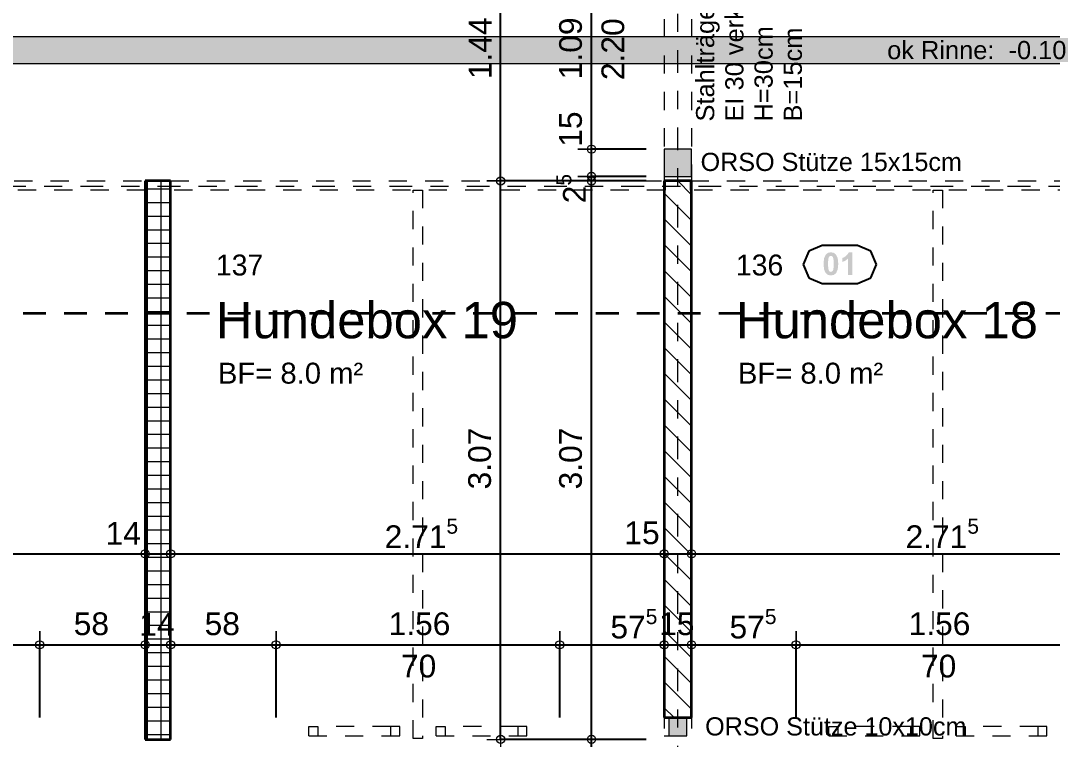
# Model space of a CAD drawing. Header units: metres. Extents: x -117 to -12, y 122 to 163.
# Drawn here: x -46.6 to -40.92, y 135.8 to 139.75 of the extents above; entities that cross this region are included whole.
import ezdxf

# ---------------------------------------------------------------- set-up
doc = ezdxf.new("R2010")
doc.units = ezdxf.units.M
doc.header["$PDMODE"] = 65
for name, pattern in [('AUSGEZOGEN', [0]), ('GETRENNT2_S10', [0.255, 0.125, -0.065, 0, -0.065]), ('PHANTOM2_S8', [0.13, 0.05, -0.04, 0, -0.04]), ('STRICHLINIE_S4', [0.165, 0.125, -0.04]), ('VERDECKT2_S2', [0.09, 0.05, -0.04])]:
    doc.linetypes.add(name, pattern=pattern)
for name, color, linetype, lineweight in [('XR$1$Bauachsen_grob', 7, 'GETRENNT2_S10', 13), ('XR$1$Bauherr', 203, 'VERDECKT2_S2', 13), ('XR$1$Fuellflaeche', 7, 'AUSGEZOGEN', 13), ('XR$1$Raumbezeichnung', 7, 'AUSGEZOGEN', 18), ('XR$1$Sanitaer_Allgemein_HK', 5, 'VERDECKT2_S2', 25), ('XR$1$Schnittbegrenzung', 7, 'AUSGEZOGEN', 13), ('XR$1$Sekundaetragwerk', 7, 'AUSGEZOGEN', 25), ('XR$1$Stahlstuetze', 7, 'AUSGEZOGEN', 25), ('XR$1$Text_Koten', 7, 'AUSGEZOGEN', 25), ('XR$1$Text_Werkplan_Ausfuehrung', 7, 'AUSGEZOGEN', 25), ('XR$1$Wand_Fertigelement', 7, 'AUSGEZOGEN', 35), ('XR$1$Wand_Mauerwerk_nicht_tragend', 7, 'AUSGEZOGEN', 35), ('XR$1$Werkplan-_Ausfuehrungsmasse', 7, 'AUSGEZOGEN', 13)]:
    doc.layers.add(name, color=color, linetype=linetype, lineweight=lineweight)
doc.styles.add('ARIAL', font='ARIAL.TTF')
doc.dimstyles.new('_DIMSTYLE_10', dxfattribs={"dimtxt": 0.125, "dimasz": 0.15, "dimexe": 0, "dimexo": 0, "dimgap": 0.0625, "dimtad": 2, "dimdec": 1, "dimlfac": 100, "dimrnd": 0.5, "dimzin": 4, "dimdsep": 46, "dimtxsty": 'ARIAL', "dimblk1": 'ALL_ML_KREIS', "dimblk2": 'ALL_ML_KREIS', "dimsah": 1, "dimcen": 0, "dimclrd": 256, "dimclre": 256, "dimclrt": 256, "dimadec": 0, "dimazin": 0, "dimtfac": 1, "dimtdec": 0, "dimtix": 1, "dimtmove": 2, "dimatfit": 3, "dimfxl": 0, "dimtvp": 1.2, "dimtzin": 0, "dimlwd": 0, "dimlwe": -1, "dimarcsym": 0})
doc.dimstyles.new('_DIMSTYLE_11', dxfattribs={"dimtxt": 0.125, "dimasz": 0.15, "dimexe": 0, "dimexo": 0, "dimgap": 0.0625, "dimtad": 2, "dimdec": 3, "dimrnd": 0.005, "dimzin": 4, "dimdsep": 46, "dimtxsty": 'ARIAL', "dimblk1": 'ALL_ML_KREIS', "dimblk2": 'ALL_ML_KREIS', "dimsah": 1, "dimcen": 0, "dimclrd": 256, "dimclre": 256, "dimclrt": 256, "dimadec": 0, "dimazin": 0, "dimtfac": 1, "dimtdec": 0, "dimtix": 1, "dimtmove": 2, "dimatfit": 3, "dimfxl": 0, "dimtzin": 0, "dimlwd": 0, "dimlwe": -1, "dimarcsym": 0})
doc.dimstyles.new('_DIMSTYLE_12', dxfattribs={"dimtxt": 0.125, "dimasz": 0.15, "dimexe": 0, "dimexo": 0, "dimgap": 0.0625, "dimtad": 2, "dimrnd": 0.005, "dimzin": 4, "dimdsep": 46, "dimtxsty": 'ARIAL', "dimblk1": 'ALL_ML_KREIS', "dimblk2": 'ALL_ML_KREIS', "dimsah": 1, "dimcen": 0, "dimclrd": 256, "dimclre": 256, "dimclrt": 256, "dimadec": 0, "dimazin": 0, "dimtfac": 1, "dimtdec": 0, "dimtix": 1, "dimtmove": 2, "dimatfit": 3, "dimfxl": 0, "dimtzin": 0, "dimlwd": 0, "dimlwe": -1, "dimarcsym": 0})
doc.dimstyles.new('_DIMSTYLE_14', dxfattribs={"dimtxt": 0.125, "dimasz": 0.15, "dimexe": 0, "dimexo": 0, "dimgap": 0.0625, "dimtad": 2, "dimdec": 1, "dimlfac": 100, "dimrnd": 0.5, "dimzin": 4, "dimdsep": 46, "dimtxsty": 'ARIAL', "dimblk1": 'ALL_ML_KREIS', "dimblk2": 'ALL_ML_KREIS', "dimsah": 1, "dimcen": 0, "dimclrd": 256, "dimclre": 256, "dimclrt": 256, "dimadec": 0, "dimazin": 0, "dimtfac": 1, "dimtdec": 0, "dimtix": 1, "dimtmove": 2, "dimatfit": 3, "dimfxl": 0, "dimtzin": 0, "dimlwd": 0, "dimlwe": -1, "dimarcsym": 0})

# ---------------------------------------------------------------- blocks, each defined once
blk = doc.blocks.new('COMPLEXOBJECT_11')
at = {"layer": 'XR$1$Bauherr'}
for p, q in [((-45.0131, 135.818), (-45.0131, 135.868)), ((-45.0131, 135.868), (-44.9631, 135.868)), ((-44.9631, 135.868), (-44.9631, 135.818)), ((-44.5631, 135.868), (-44.9631, 135.868)), ((-44.5131, 135.868), (-44.5631, 135.868)), ((-44.5631, 135.868), (-44.5631, 135.818)), ((-44.5131, 135.818), (-44.5131, 135.868)), ((-44.3131, 135.818), (-44.3131, 135.868)), ((-44.3131, 135.868), (-44.2631, 135.868)), ((-44.2631, 135.868), (-44.2631, 135.818)), ((-43.8631, 135.868), (-44.2631, 135.868)), ((-43.8131, 135.868), (-43.8631, 135.868)), ((-43.8631, 135.868), (-43.8631, 135.818)), ((-43.8131, 135.818), (-43.8131, 135.868)), ((-42.1531, 135.818), (-42.1531, 135.868)), ((-42.1531, 135.868), (-42.1031, 135.868)), ((-42.1031, 135.868), (-42.1031, 135.818)), ((-41.7031, 135.868), (-42.1031, 135.868)), ((-41.6531, 135.868), (-41.7031, 135.868)), ((-41.7031, 135.868), (-41.7031, 135.818)), ((-41.6531, 135.818), (-41.6531, 135.868)), ((-41.4531, 135.818), (-41.4531, 135.868)), ((-41.4531, 135.868), (-41.4031, 135.868)), ((-41.4031, 135.868), (-41.4031, 135.818)), ((-41.0031, 135.868), (-41.4031, 135.868)), ((-40.9531, 135.868), (-41.0031, 135.868)), ((-41.0031, 135.868), (-41.0031, 135.818)), ((-40.9531, 135.818), (-40.9531, 135.868)), ((-45.0131, 135.818), (-44.5131, 135.818)), ((-44.3131, 135.818), (-43.8131, 135.818)), ((-42.1531, 135.818), (-41.6531, 135.818)), ((-41.4531, 135.818), (-40.9531, 135.818))]:
    blk.add_line(p, q, dxfattribs=at)
blk = doc.blocks.new('ALL_ML_KREIS')
at = {"color": 0, "linetype": 'ByBlock', "lineweight": -2}
for p, q in [((0, -0.5), (0, 0.5)), ((-1, 0), (0.5, 0))]:
    blk.add_line(p, q, dxfattribs=at)
blk.add_circle((0, 0), 0.15, dxfattribs=at)
blk = doc.blocks.new('*D292')
at = {"layer": 'DEFPOINTS'}
for p in [(-43.0531, 138.868), (-43.9581, 135.798), (-43.0581, 135.798)]:
    blk.add_point(p, dxfattribs=at)
at = {"layer": 'XR$1$Werkplan-_Ausfuehrungsmasse', "lineweight": -2}
for p, q in [((-43.4581, 138.868), (-43.9581, 138.868)), ((-43.9581, 135.798), (-43.9581, 138.868)), ((-43.4581, 135.798), (-43.9581, 135.798))]:
    blk.add_line(p, q, dxfattribs=at)
at = {"layer": 'XR$1$Werkplan-_Ausfuehrungsmasse', "xscale": 0.15, "yscale": 0.15, "zscale": 0.15}
for p, rotation in [((-43.9581, 138.868), 90), ((-43.9581, 135.798), 270)]:
    blk.add_blockref('ALL_ML_KREIS', p, dxfattribs=dict(at, rotation=rotation))
at = {"layer": 'XR$1$Werkplan-_Ausfuehrungsmasse', "insert": (-44.0728, 137.3421), "char_height": 0.125, "width": 0.5, "attachment_point": 5, "rotation": 90, "style": 'ARIAL'}
blk.add_mtext('\\A1;{\\A1;{3.07\\H0.082500;\\S^ ;}}', dxfattribs=at)
blk = doc.blocks.new('*D293')
at = {"layer": 'DEFPOINTS'}
for p in [(-43.0581, 140.308), (-43.9581, 138.868), (-43.0531, 138.868)]:
    blk.add_point(p, dxfattribs=at)
at = {"layer": 'XR$1$Werkplan-_Ausfuehrungsmasse', "lineweight": -2}
for p, q in [((-43.4581, 140.308), (-43.9581, 140.308)), ((-43.9581, 138.868), (-43.9581, 140.308)), ((-43.4581, 138.868), (-43.9581, 138.868))]:
    blk.add_line(p, q, dxfattribs=at)
at = {"layer": 'XR$1$Werkplan-_Ausfuehrungsmasse', "xscale": 0.15, "yscale": 0.15, "zscale": 0.15}
for p, rotation in [((-43.9581, 140.308), 90), ((-43.9581, 138.868), 270)]:
    blk.add_blockref('ALL_ML_KREIS', p, dxfattribs=dict(at, rotation=rotation))
at = {"layer": 'XR$1$Werkplan-_Ausfuehrungsmasse', "insert": (-44.0706, 139.5973), "char_height": 0.125, "width": 0.5, "attachment_point": 5, "rotation": 90, "style": 'ARIAL'}
blk.add_mtext('\\A1;{\\A1;{1.44\\H0.082500;\\S^ ;}}', dxfattribs=at)
blk = doc.blocks.new('*D295')
at = {"layer": 'DEFPOINTS'}
for p in [(-43.0581, 135.798), (-43.7131, 135.438), (-43.4581, 135.438)]:
    blk.add_point(p, dxfattribs=at)
at = {"layer": 'XR$1$Werkplan-_Ausfuehrungsmasse', "lineweight": -2}
for p, q in [((-43.1581, 135.798), (-43.4581, 135.798)), ((-43.4581, 135.438), (-43.4581, 135.798)), ((-43.4581, 135.438), (-43.4581, 135.438))]:
    blk.add_line(p, q, dxfattribs=at)
at = {"layer": 'XR$1$Werkplan-_Ausfuehrungsmasse', "xscale": 0.15, "yscale": 0.15, "zscale": 0.15}
for p, rotation in [((-43.4581, 135.798), 90), ((-43.4581, 135.438), 270)]:
    blk.add_blockref('ALL_ML_KREIS', p, dxfattribs=dict(at, rotation=rotation))
at = {"layer": 'XR$1$Werkplan-_Ausfuehrungsmasse', "insert": (-43.5728, 135.6124), "char_height": 0.125, "width": 0.5, "attachment_point": 5, "rotation": 90, "style": 'ARIAL'}
blk.add_mtext('\\A1;{\\A1;{36\\H0.082500;\\S^ ;}}', dxfattribs=at)
blk = doc.blocks.new('*D296')
at = {"layer": 'DEFPOINTS'}
for p in [(-43.0531, 138.868), (-43.4581, 135.798), (-43.0581, 135.798)]:
    blk.add_point(p, dxfattribs=at)
at = {"layer": 'XR$1$Werkplan-_Ausfuehrungsmasse', "lineweight": -2}
for p, q in [((-43.1581, 138.868), (-43.4581, 138.868)), ((-43.4581, 135.798), (-43.4581, 138.868)), ((-43.1581, 135.798), (-43.4581, 135.798))]:
    blk.add_line(p, q, dxfattribs=at)
at = {"layer": 'XR$1$Werkplan-_Ausfuehrungsmasse', "xscale": 0.15, "yscale": 0.15, "zscale": 0.15}
for p, rotation in [((-43.4581, 138.868), 90), ((-43.4581, 135.798), 270)]:
    blk.add_blockref('ALL_ML_KREIS', p, dxfattribs=dict(at, rotation=rotation))
at = {"layer": 'XR$1$Werkplan-_Ausfuehrungsmasse', "insert": (-43.5728, 137.3421), "char_height": 0.125, "width": 0.5, "attachment_point": 5, "rotation": 90, "style": 'ARIAL'}
blk.add_mtext('\\A1;{\\A1;{3.07\\H0.082500;\\S^ ;}}', dxfattribs=at)
blk = doc.blocks.new('*D297')
at = {"layer": 'DEFPOINTS'}
for p in [(-43.4581, 138.868), (-43.0581, 138.893), (-43.0531, 138.868)]:
    blk.add_point(p, dxfattribs=at)
at = {"layer": 'XR$1$Werkplan-_Ausfuehrungsmasse', "lineweight": -2}
for p, q in [((-43.1581, 138.893), (-43.4581, 138.893)), ((-43.4581, 138.868), (-43.4581, 138.893)), ((-43.1581, 138.868), (-43.4581, 138.868))]:
    blk.add_line(p, q, dxfattribs=at)
at = {"layer": 'XR$1$Werkplan-_Ausfuehrungsmasse', "xscale": 0.15, "yscale": 0.15, "zscale": 0.15}
for p, rotation in [((-43.4581, 138.868), 270), ((-43.4581, 138.893), 90)]:
    blk.add_blockref('ALL_ML_KREIS', p, dxfattribs=dict(at, rotation=rotation))
at = {"layer": 'XR$1$Werkplan-_Ausfuehrungsmasse', "insert": (-43.5706, 138.8256), "char_height": 0.125, "width": 0.375, "attachment_point": 5, "rotation": 90, "style": 'ARIAL'}
blk.add_mtext('\\A1;{\\A1;{2\\H0.082500;\\S5^ ;}}', dxfattribs=at)
blk = doc.blocks.new('*D298')
at = {"layer": 'DEFPOINTS'}
for p in [(-43.0581, 139.043), (-43.4581, 138.893), (-43.0581, 138.893)]:
    blk.add_point(p, dxfattribs=at)
at = {"layer": 'XR$1$Werkplan-_Ausfuehrungsmasse', "lineweight": -2}
for p, q in [((-43.1581, 139.043), (-43.4581, 139.043)), ((-43.4581, 138.893), (-43.4581, 139.043)), ((-43.1581, 138.893), (-43.4581, 138.893))]:
    blk.add_line(p, q, dxfattribs=at)
at = {"layer": 'XR$1$Werkplan-_Ausfuehrungsmasse', "xscale": 0.15, "yscale": 0.15, "zscale": 0.15}
for p, rotation in [((-43.4581, 139.043), 90), ((-43.4581, 138.893), 270)]:
    blk.add_blockref('ALL_ML_KREIS', p, dxfattribs=dict(at, rotation=rotation))
at = {"layer": 'XR$1$Werkplan-_Ausfuehrungsmasse', "insert": (-43.5727, 139.153), "char_height": 0.125, "width": 0.5, "attachment_point": 5, "rotation": 90, "style": 'ARIAL'}
blk.add_mtext('\\A1;{\\A1;{15\\H0.082500;\\S^ ;}}', dxfattribs=at)
blk = doc.blocks.new('*D299')
at = {"layer": 'DEFPOINTS'}
for p in [(-43.0581, 140.133), (-43.4581, 139.043), (-43.0581, 139.043)]:
    blk.add_point(p, dxfattribs=at)
at = {"layer": 'XR$1$Werkplan-_Ausfuehrungsmasse', "lineweight": -2}
for p, q in [((-43.1581, 140.133), (-43.4581, 140.133)), ((-43.4581, 139.043), (-43.4581, 140.133)), ((-43.1581, 139.043), (-43.4581, 139.043))]:
    blk.add_line(p, q, dxfattribs=at)
at = {"layer": 'XR$1$Werkplan-_Ausfuehrungsmasse', "xscale": 0.15, "yscale": 0.15, "zscale": 0.15}
for p, rotation in [((-43.4581, 140.133), 90), ((-43.4581, 139.043), 270)]:
    blk.add_blockref('ALL_ML_KREIS', p, dxfattribs=dict(at, rotation=rotation))
at = {"layer": 'XR$1$Werkplan-_Ausfuehrungsmasse', "insert": (-43.5727, 139.597), "char_height": 0.125, "width": 0.5, "attachment_point": 5, "rotation": 90, "style": 'ARIAL'}
blk.add_mtext('\\A1;{\\A1;{1.09\\H0.082500;\\S^ ;}}', dxfattribs=at)
at = {"layer": 'XR$1$Werkplan-_Ausfuehrungsmasse', "insert": (-43.4033, 139.4223), "char_height": 0.125, "width": 0.00625, "attachment_point": 1, "rotation": 90, "line_spacing_factor": 0.60241, "style": 'ARIAL'}
blk.add_mtext('\\A1;{2.20\\H0.082500;\\S^ ;}', dxfattribs=at)
blk = doc.blocks.new('COMPLEXOBJECT_18')
at = {"layer": 'XR$1$Bauherr'}
for p, q in [((-48.6331, 138.868), (-45.9131, 138.868)), ((-45.9131, 138.868), (-45.9131, 138.818)), ((-45.7731, 138.868), (-43.0531, 138.868)), ((-45.7731, 138.818), (-45.7731, 138.868)), ((-43.0531, 138.868), (-43.0531, 138.818)), ((-42.9131, 138.868), (-40.1931, 138.868)), ((-42.9131, 138.818), (-42.9131, 138.868)), ((-45.9131, 138.818), (-48.6331, 138.818)), ((-43.0531, 138.818), (-45.7731, 138.818)), ((-44.4381, 138.818), (-44.3881, 138.818)), ((-44.4381, 135.803), (-44.4381, 138.818)), ((-44.3881, 138.818), (-44.3881, 135.803)), ((-40.1931, 138.818), (-42.9131, 138.818)), ((-41.5781, 138.818), (-41.5281, 138.818)), ((-41.5781, 135.803), (-41.5781, 138.818)), ((-41.5281, 138.818), (-41.5281, 135.803)), ((-44.3881, 135.803), (-44.4381, 135.803)), ((-41.5281, 135.803), (-41.5781, 135.803))]:
    blk.add_line(p, q, dxfattribs=at)
blk = doc.blocks.new('*D436')
at = {"layer": 'DEFPOINTS'}
for p in [(-48.6331, 136.818), (-48.6331, 135.798), (-45.9131, 135.798)]:
    blk.add_point(p, dxfattribs=at)
at = {"layer": 'XR$1$Werkplan-_Ausfuehrungsmasse', "lineweight": -2}
for p, q in [((-48.6331, 136.818), (-48.6331, 136.818)), ((-48.6331, 136.818), (-45.9131, 136.818)), ((-45.9131, 136.818), (-45.9131, 136.818))]:
    blk.add_line(p, q, dxfattribs=at)
at = {"layer": 'XR$1$Werkplan-_Ausfuehrungsmasse', "xscale": 0.15, "yscale": 0.15, "zscale": 0.15, "rotation": 180}
blk.add_blockref('ALL_ML_KREIS', (-48.6331, 136.818), dxfattribs=at)
at = {"layer": 'XR$1$Werkplan-_Ausfuehrungsmasse', "xscale": 0.15, "yscale": 0.15, "zscale": 0.15}
blk.add_blockref('ALL_ML_KREIS', (-45.9131, 136.818), dxfattribs=at)
at = {"layer": 'XR$1$Werkplan-_Ausfuehrungsmasse', "insert": (-47.2634, 136.9305), "char_height": 0.125, "width": 0.5, "attachment_point": 5, "style": 'ARIAL'}
blk.add_mtext('\\A1;{\\A1;{2.72\\H0.082500;\\S^ ;}}', dxfattribs=at)
blk = doc.blocks.new('*D437')
at = {"layer": 'DEFPOINTS'}
for p in [(-45.9131, 136.818), (-45.9131, 135.798), (-45.7731, 135.798)]:
    blk.add_point(p, dxfattribs=at)
at = {"layer": 'XR$1$Werkplan-_Ausfuehrungsmasse', "lineweight": -2}
for p, q in [((-45.9131, 136.818), (-45.9131, 136.818)), ((-45.9131, 136.818), (-45.7731, 136.818)), ((-45.7731, 136.818), (-45.7731, 136.818))]:
    blk.add_line(p, q, dxfattribs=at)
at = {"layer": 'XR$1$Werkplan-_Ausfuehrungsmasse', "xscale": 0.15, "yscale": 0.15, "zscale": 0.15, "rotation": 180}
blk.add_blockref('ALL_ML_KREIS', (-45.9131, 136.818), dxfattribs=at)
at = {"layer": 'XR$1$Werkplan-_Ausfuehrungsmasse', "xscale": 0.15, "yscale": 0.15, "zscale": 0.15}
blk.add_blockref('ALL_ML_KREIS', (-45.7731, 136.818), dxfattribs=at)
at = {"layer": 'XR$1$Werkplan-_Ausfuehrungsmasse', "insert": (-46.0339, 136.9305), "char_height": 0.125, "width": 0.5, "attachment_point": 5, "style": 'ARIAL'}
blk.add_mtext('\\A1;{\\A1;{14\\H0.082500;\\S^ ;}}', dxfattribs=at)
blk = doc.blocks.new('*D438')
at = {"layer": 'DEFPOINTS'}
for p in [(-45.7731, 136.818), (-45.7731, 135.798), (-43.0581, 135.798)]:
    blk.add_point(p, dxfattribs=at)
at = {"layer": 'XR$1$Werkplan-_Ausfuehrungsmasse', "lineweight": -2}
for p, q in [((-45.7731, 136.818), (-45.7731, 136.818)), ((-45.7731, 136.818), (-43.0581, 136.818)), ((-43.0581, 136.818), (-43.0581, 136.818))]:
    blk.add_line(p, q, dxfattribs=at)
at = {"layer": 'XR$1$Werkplan-_Ausfuehrungsmasse', "xscale": 0.15, "yscale": 0.15, "zscale": 0.15, "rotation": 180}
blk.add_blockref('ALL_ML_KREIS', (-45.7731, 136.818), dxfattribs=at)
at = {"layer": 'XR$1$Werkplan-_Ausfuehrungsmasse', "xscale": 0.15, "yscale": 0.15, "zscale": 0.15}
blk.add_blockref('ALL_ML_KREIS', (-43.0581, 136.818), dxfattribs=at)
at = {"layer": 'XR$1$Werkplan-_Ausfuehrungsmasse', "insert": (-44.3938, 136.9305), "char_height": 0.125, "width": 0.625, "attachment_point": 5, "style": 'ARIAL'}
blk.add_mtext('\\A1;{\\A1;{2.71\\H0.082500;\\S5^ ;}}', dxfattribs=at)
blk = doc.blocks.new('*D439')
at = {"layer": 'DEFPOINTS'}
for p in [(-43.0581, 136.818), (-43.0581, 135.798), (-42.9081, 135.798)]:
    blk.add_point(p, dxfattribs=at)
at = {"layer": 'XR$1$Werkplan-_Ausfuehrungsmasse', "lineweight": -2}
for p, q in [((-43.0581, 136.818), (-43.0581, 136.818)), ((-43.0581, 136.818), (-42.9081, 136.818)), ((-42.9081, 136.818), (-42.9081, 136.818))]:
    blk.add_line(p, q, dxfattribs=at)
at = {"layer": 'XR$1$Werkplan-_Ausfuehrungsmasse', "xscale": 0.15, "yscale": 0.15, "zscale": 0.15, "rotation": 180}
blk.add_blockref('ALL_ML_KREIS', (-43.0581, 136.818), dxfattribs=at)
at = {"layer": 'XR$1$Werkplan-_Ausfuehrungsmasse', "xscale": 0.15, "yscale": 0.15, "zscale": 0.15}
blk.add_blockref('ALL_ML_KREIS', (-42.9081, 136.818), dxfattribs=at)
at = {"layer": 'XR$1$Werkplan-_Ausfuehrungsmasse', "insert": (-43.1804, 136.9327), "char_height": 0.125, "width": 0.5, "attachment_point": 5, "style": 'ARIAL'}
blk.add_mtext('\\A1;{\\A1;{15\\H0.082500;\\S^ ;}}', dxfattribs=at)
blk = doc.blocks.new('*D440')
at = {"layer": 'DEFPOINTS'}
for p in [(-42.9081, 136.818), (-42.9081, 135.798), (-40.1931, 135.798)]:
    blk.add_point(p, dxfattribs=at)
at = {"layer": 'XR$1$Werkplan-_Ausfuehrungsmasse', "lineweight": -2}
for p, q in [((-42.9081, 136.818), (-42.9081, 136.818)), ((-42.9081, 136.818), (-40.1931, 136.818)), ((-40.1931, 136.818), (-40.1931, 136.818))]:
    blk.add_line(p, q, dxfattribs=at)
at = {"layer": 'XR$1$Werkplan-_Ausfuehrungsmasse', "xscale": 0.15, "yscale": 0.15, "zscale": 0.15, "rotation": 180}
blk.add_blockref('ALL_ML_KREIS', (-42.9081, 136.818), dxfattribs=at)
at = {"layer": 'XR$1$Werkplan-_Ausfuehrungsmasse', "xscale": 0.15, "yscale": 0.15, "zscale": 0.15}
blk.add_blockref('ALL_ML_KREIS', (-40.1931, 136.818), dxfattribs=at)
at = {"layer": 'XR$1$Werkplan-_Ausfuehrungsmasse', "insert": (-41.5288, 136.9305), "char_height": 0.125, "width": 0.625, "attachment_point": 5, "style": 'ARIAL'}
blk.add_mtext('\\A1;{\\A1;{2.71\\H0.082500;\\S5^ ;}}', dxfattribs=at)
blk = doc.blocks.new('*D492')
at = {"layer": 'DEFPOINTS'}
for p in [(-48.0531, 136.318), (-48.0531, 135.798), (-46.4931, 135.798)]:
    blk.add_point(p, dxfattribs=at)
at = {"layer": 'XR$1$Werkplan-_Ausfuehrungsmasse', "lineweight": -2}
for p, q in [((-48.0531, 135.918), (-48.0531, 136.318)), ((-48.0531, 136.318), (-46.4931, 136.318)), ((-46.4931, 135.918), (-46.4931, 136.318))]:
    blk.add_line(p, q, dxfattribs=at)
at = {"layer": 'XR$1$Werkplan-_Ausfuehrungsmasse', "xscale": 0.15, "yscale": 0.15, "zscale": 0.15, "rotation": 180}
blk.add_blockref('ALL_ML_KREIS', (-48.0531, 136.318), dxfattribs=at)
at = {"layer": 'XR$1$Werkplan-_Ausfuehrungsmasse', "xscale": 0.15, "yscale": 0.15, "zscale": 0.15}
blk.add_blockref('ALL_ML_KREIS', (-46.4931, 136.318), dxfattribs=at)
at = {"layer": 'XR$1$Werkplan-_Ausfuehrungsmasse', "insert": (-47.264, 136.4327), "char_height": 0.125, "width": 0.5, "attachment_point": 5, "style": 'ARIAL'}
blk.add_mtext('\\A1;{\\A1;{1.56\\H0.082500;\\S^ ;}}', dxfattribs=at)
at = {"layer": 'XR$1$Werkplan-_Ausfuehrungsmasse', "insert": (-47.3661, 136.2633), "char_height": 0.125, "width": 0.00625, "attachment_point": 1, "line_spacing_factor": 0.60241, "style": 'ARIAL'}
blk.add_mtext('\\A1;{70\\H0.082500;\\S^ ;}', dxfattribs=at)
blk = doc.blocks.new('*D493')
at = {"layer": 'DEFPOINTS'}
for p in [(-46.4931, 136.318), (-46.4931, 135.798), (-45.9131, 135.798)]:
    blk.add_point(p, dxfattribs=at)
at = {"layer": 'XR$1$Werkplan-_Ausfuehrungsmasse', "lineweight": -2}
for p, q in [((-46.4931, 135.918), (-46.4931, 136.318)), ((-46.4931, 136.318), (-45.9131, 136.318)), ((-45.9131, 136.358), (-45.9131, 136.318))]:
    blk.add_line(p, q, dxfattribs=at)
at = {"layer": 'XR$1$Werkplan-_Ausfuehrungsmasse', "xscale": 0.15, "yscale": 0.15, "zscale": 0.15, "rotation": 180}
blk.add_blockref('ALL_ML_KREIS', (-46.4931, 136.318), dxfattribs=at)
at = {"layer": 'XR$1$Werkplan-_Ausfuehrungsmasse', "xscale": 0.15, "yscale": 0.15, "zscale": 0.15}
blk.add_blockref('ALL_ML_KREIS', (-45.9131, 136.318), dxfattribs=at)
at = {"layer": 'XR$1$Werkplan-_Ausfuehrungsmasse', "insert": (-46.2089, 136.4327), "char_height": 0.125, "width": 0.5, "attachment_point": 5, "style": 'ARIAL'}
blk.add_mtext('\\A1;{\\A1;{58\\H0.082500;\\S^ ;}}', dxfattribs=at)
blk = doc.blocks.new('*D494')
at = {"layer": 'DEFPOINTS'}
for p in [(-45.9131, 136.318), (-45.9131, 135.798), (-45.7731, 135.798)]:
    blk.add_point(p, dxfattribs=at)
at = {"layer": 'XR$1$Werkplan-_Ausfuehrungsmasse', "lineweight": -2}
for p, q in [((-45.9131, 136.358), (-45.9131, 136.318)), ((-45.9131, 136.318), (-45.7731, 136.318)), ((-45.7731, 136.358), (-45.7731, 136.318))]:
    blk.add_line(p, q, dxfattribs=at)
at = {"layer": 'XR$1$Werkplan-_Ausfuehrungsmasse', "xscale": 0.15, "yscale": 0.15, "zscale": 0.15, "rotation": 180}
blk.add_blockref('ALL_ML_KREIS', (-45.9131, 136.318), dxfattribs=at)
at = {"layer": 'XR$1$Werkplan-_Ausfuehrungsmasse', "xscale": 0.15, "yscale": 0.15, "zscale": 0.15}
blk.add_blockref('ALL_ML_KREIS', (-45.7731, 136.318), dxfattribs=at)
at = {"layer": 'XR$1$Werkplan-_Ausfuehrungsmasse', "insert": (-45.8485, 136.4305), "char_height": 0.125, "width": 0.5, "attachment_point": 5, "style": 'ARIAL'}
blk.add_mtext('\\A1;{\\A1;{14\\H0.082500;\\S^ ;}}', dxfattribs=at)
blk = doc.blocks.new('*D495')
at = {"layer": 'DEFPOINTS'}
for p in [(-45.7731, 136.318), (-45.7731, 135.798), (-45.1931, 135.798)]:
    blk.add_point(p, dxfattribs=at)
at = {"layer": 'XR$1$Werkplan-_Ausfuehrungsmasse', "lineweight": -2}
for p, q in [((-45.7731, 136.358), (-45.7731, 136.318)), ((-45.7731, 136.318), (-45.1931, 136.318)), ((-45.1931, 135.918), (-45.1931, 136.318))]:
    blk.add_line(p, q, dxfattribs=at)
at = {"layer": 'XR$1$Werkplan-_Ausfuehrungsmasse', "xscale": 0.15, "yscale": 0.15, "zscale": 0.15, "rotation": 180}
blk.add_blockref('ALL_ML_KREIS', (-45.7731, 136.318), dxfattribs=at)
at = {"layer": 'XR$1$Werkplan-_Ausfuehrungsmasse', "xscale": 0.15, "yscale": 0.15, "zscale": 0.15}
blk.add_blockref('ALL_ML_KREIS', (-45.1931, 136.318), dxfattribs=at)
at = {"layer": 'XR$1$Werkplan-_Ausfuehrungsmasse', "insert": (-45.4889, 136.4327), "char_height": 0.125, "width": 0.5, "attachment_point": 5, "style": 'ARIAL'}
blk.add_mtext('\\A1;{\\A1;{58\\H0.082500;\\S^ ;}}', dxfattribs=at)
blk = doc.blocks.new('*D496')
at = {"layer": 'DEFPOINTS'}
for p in [(-45.1931, 136.318), (-45.1931, 135.798), (-43.6331, 135.798)]:
    blk.add_point(p, dxfattribs=at)
at = {"layer": 'XR$1$Werkplan-_Ausfuehrungsmasse', "lineweight": -2}
for p, q in [((-45.1931, 135.918), (-45.1931, 136.318)), ((-45.1931, 136.318), (-43.6331, 136.318)), ((-43.6331, 135.918), (-43.6331, 136.318))]:
    blk.add_line(p, q, dxfattribs=at)
at = {"layer": 'XR$1$Werkplan-_Ausfuehrungsmasse', "xscale": 0.15, "yscale": 0.15, "zscale": 0.15, "rotation": 180}
blk.add_blockref('ALL_ML_KREIS', (-45.1931, 136.318), dxfattribs=at)
at = {"layer": 'XR$1$Werkplan-_Ausfuehrungsmasse', "xscale": 0.15, "yscale": 0.15, "zscale": 0.15}
blk.add_blockref('ALL_ML_KREIS', (-43.6331, 136.318), dxfattribs=at)
at = {"layer": 'XR$1$Werkplan-_Ausfuehrungsmasse', "insert": (-44.404, 136.4327), "char_height": 0.125, "width": 0.5, "attachment_point": 5, "style": 'ARIAL'}
blk.add_mtext('\\A1;{\\A1;{1.56\\H0.082500;\\S^ ;}}', dxfattribs=at)
at = {"layer": 'XR$1$Werkplan-_Ausfuehrungsmasse', "insert": (-44.5061, 136.2633), "char_height": 0.125, "width": 0.00625, "attachment_point": 1, "line_spacing_factor": 0.60241, "style": 'ARIAL'}
blk.add_mtext('\\A1;{70\\H0.082500;\\S^ ;}', dxfattribs=at)
blk = doc.blocks.new('*D497')
at = {"layer": 'DEFPOINTS'}
for p in [(-43.6331, 136.318), (-43.6331, 135.798), (-43.0581, 135.798)]:
    blk.add_point(p, dxfattribs=at)
at = {"layer": 'XR$1$Werkplan-_Ausfuehrungsmasse', "lineweight": -2}
for p, q in [((-43.6331, 135.918), (-43.6331, 136.318)), ((-43.6331, 136.318), (-43.0581, 136.318)), ((-43.0581, 136.318), (-43.0581, 136.318))]:
    blk.add_line(p, q, dxfattribs=at)
at = {"layer": 'XR$1$Werkplan-_Ausfuehrungsmasse', "xscale": 0.15, "yscale": 0.15, "zscale": 0.15, "rotation": 180}
blk.add_blockref('ALL_ML_KREIS', (-43.6331, 136.318), dxfattribs=at)
at = {"layer": 'XR$1$Werkplan-_Ausfuehrungsmasse', "xscale": 0.15, "yscale": 0.15, "zscale": 0.15}
blk.add_blockref('ALL_ML_KREIS', (-43.0581, 136.318), dxfattribs=at)
at = {"layer": 'XR$1$Werkplan-_Ausfuehrungsmasse', "insert": (-43.2248, 136.4327), "char_height": 0.125, "width": 0.5, "attachment_point": 5, "style": 'ARIAL'}
blk.add_mtext('\\A1;{\\A1;{57\\H0.082500;\\S5^ ;}}', dxfattribs=at)
blk = doc.blocks.new('*D498')
at = {"layer": 'DEFPOINTS'}
for p in [(-43.0581, 136.318), (-43.0581, 135.798), (-42.9081, 135.798)]:
    blk.add_point(p, dxfattribs=at)
at = {"layer": 'XR$1$Werkplan-_Ausfuehrungsmasse', "lineweight": -2}
for p, q in [((-43.0581, 136.318), (-43.0581, 136.318)), ((-43.0581, 136.318), (-42.9081, 136.318)), ((-42.9081, 136.318), (-42.9081, 136.318))]:
    blk.add_line(p, q, dxfattribs=at)
at = {"layer": 'XR$1$Werkplan-_Ausfuehrungsmasse', "xscale": 0.15, "yscale": 0.15, "zscale": 0.15, "rotation": 180}
blk.add_blockref('ALL_ML_KREIS', (-43.0581, 136.318), dxfattribs=at)
at = {"layer": 'XR$1$Werkplan-_Ausfuehrungsmasse', "xscale": 0.15, "yscale": 0.15, "zscale": 0.15}
blk.add_blockref('ALL_ML_KREIS', (-42.9081, 136.318), dxfattribs=at)
at = {"layer": 'XR$1$Werkplan-_Ausfuehrungsmasse', "insert": (-42.9892, 136.4327), "char_height": 0.125, "width": 0.5, "attachment_point": 5, "style": 'ARIAL'}
blk.add_mtext('\\A1;{\\A1;{15\\H0.082500;\\S^ ;}}', dxfattribs=at)
blk = doc.blocks.new('*D499')
at = {"layer": 'DEFPOINTS'}
for p in [(-42.9081, 136.318), (-42.9081, 135.798), (-42.3331, 135.798)]:
    blk.add_point(p, dxfattribs=at)
at = {"layer": 'XR$1$Werkplan-_Ausfuehrungsmasse', "lineweight": -2}
for p, q in [((-42.9081, 136.318), (-42.9081, 136.318)), ((-42.9081, 136.318), (-42.3331, 136.318)), ((-42.3331, 135.918), (-42.3331, 136.318))]:
    blk.add_line(p, q, dxfattribs=at)
at = {"layer": 'XR$1$Werkplan-_Ausfuehrungsmasse', "xscale": 0.15, "yscale": 0.15, "zscale": 0.15, "rotation": 180}
blk.add_blockref('ALL_ML_KREIS', (-42.9081, 136.318), dxfattribs=at)
at = {"layer": 'XR$1$Werkplan-_Ausfuehrungsmasse', "xscale": 0.15, "yscale": 0.15, "zscale": 0.15}
blk.add_blockref('ALL_ML_KREIS', (-42.3331, 136.318), dxfattribs=at)
at = {"layer": 'XR$1$Werkplan-_Ausfuehrungsmasse', "insert": (-42.5698, 136.4327), "char_height": 0.125, "width": 0.5, "attachment_point": 5, "style": 'ARIAL'}
blk.add_mtext('\\A1;{\\A1;{57\\H0.082500;\\S5^ ;}}', dxfattribs=at)
blk = doc.blocks.new('*D500')
at = {"layer": 'DEFPOINTS'}
for p in [(-42.3331, 136.318), (-42.3331, 135.798), (-40.7731, 135.798)]:
    blk.add_point(p, dxfattribs=at)
at = {"layer": 'XR$1$Werkplan-_Ausfuehrungsmasse', "lineweight": -2}
for p, q in [((-42.3331, 135.918), (-42.3331, 136.318)), ((-42.3331, 136.318), (-40.7731, 136.318)), ((-40.7731, 135.918), (-40.7731, 136.318))]:
    blk.add_line(p, q, dxfattribs=at)
at = {"layer": 'XR$1$Werkplan-_Ausfuehrungsmasse', "xscale": 0.15, "yscale": 0.15, "zscale": 0.15, "rotation": 180}
blk.add_blockref('ALL_ML_KREIS', (-42.3331, 136.318), dxfattribs=at)
at = {"layer": 'XR$1$Werkplan-_Ausfuehrungsmasse', "xscale": 0.15, "yscale": 0.15, "zscale": 0.15}
blk.add_blockref('ALL_ML_KREIS', (-40.7731, 136.318), dxfattribs=at)
at = {"layer": 'XR$1$Werkplan-_Ausfuehrungsmasse', "insert": (-41.544, 136.4327), "char_height": 0.125, "width": 0.5, "attachment_point": 5, "style": 'ARIAL'}
blk.add_mtext('\\A1;{\\A1;{1.56\\H0.082500;\\S^ ;}}', dxfattribs=at)
at = {"layer": 'XR$1$Werkplan-_Ausfuehrungsmasse', "insert": (-41.6461, 136.2633), "char_height": 0.125, "width": 0.00625, "attachment_point": 1, "line_spacing_factor": 0.60241, "style": 'ARIAL'}
blk.add_mtext('\\A1;{70\\H0.082500;\\S^ ;}', dxfattribs=at)
blk = doc.blocks.new('COMPLEXOBJECT_20')
at = {"layer": 'XR$1$Bauachsen_grob', "color": 8}
for p, q in [((-42.9831, 126.7126), (-42.9831, 153.848)), ((-14.2693, 138.838), (-86.2481, 138.838))]:
    blk.add_line(p, q, dxfattribs=at)
blk = doc.blocks.new('COMPLEXOBJECT_46')
at = {"layer": 'XR$1$Schnittbegrenzung', "color": 12, "linetype": 'STRICHLINIE_S4', "lineweight": 35}
blk.add_line((-28.9085, 138.1391), (-88.2023, 138.1391), dxfattribs=at)

msp = doc.modelspace()

# ---------------------------------------------------------------- hatches: boundary and pattern name
at = {"layer": 'XR$1$Fuellflaeche', "linetype": 'AUSGEZOGEN', "lineweight": 200}
msp.add_hatch(color=255, dxfattribs=at).paths.add_polyline_path([(-72.5831, 139.663), (-72.5831, 139.513), (-31.4681, 139.513), (-31.4681, 139.663)])
at = {"layer": 'XR$1$Stahlstuetze', "linetype": 'AUSGEZOGEN', "lineweight": 13}
for points in [[(-42.9081, 139.043), (-43.0581, 139.043), (-43.0581, 138.893), (-42.9081, 138.893)], [(-42.9331, 135.918), (-43.0331, 135.918), (-43.0331, 135.818), (-42.9331, 135.818)]]:
    msp.add_hatch(color=7, dxfattribs=at).paths.add_polyline_path(points)
at = {"layer": 'XR$1$Text_Werkplan_Ausfuehrung'}
h = msp.add_hatch(color=55, dxfattribs=at)
h.paths.add_polyline_path([(-42.1414, 138.4759), (-42.1575, 138.4727), (-42.1697, 138.4631), (-42.1789, 138.4426), (-42.1819, 138.4123), (-42.1791, 138.3818), (-42.1708, 138.3623), (-42.1578, 138.3518), (-42.1414, 138.3483), (-42.1252, 138.3515), (-42.113, 138.3611), (-42.1038, 138.3816), (-42.1008, 138.412), (-42.1038, 138.4425), (-42.113, 138.4629), (-42.1252, 138.4726)])
h.paths.add_polyline_path([(-42.1455, 138.4553), (-42.1414, 138.456), (-42.1372, 138.4553), (-42.1336, 138.4532), (-42.1305, 138.4491), (-42.128, 138.4422), (-42.1264, 138.4306), (-42.1258, 138.412), (-42.1264, 138.3933), (-42.1283, 138.3809), (-42.1306, 138.3748), (-42.1336, 138.371), (-42.1372, 138.3689), (-42.1414, 138.3682), (-42.1455, 138.3689), (-42.1491, 138.3709), (-42.1522, 138.375), (-42.1547, 138.3819), (-42.1563, 138.3935), (-42.1569, 138.412), (-42.1563, 138.4308), (-42.1544, 138.4433), (-42.1521, 138.4493), (-42.1491, 138.4532)], flags=16)
msp.add_hatch(color=55, dxfattribs=at).paths.add_polyline_path([(-42.0234, 138.3504), (-42.0234, 138.4759), (-42.0429, 138.4759), (-42.0487, 138.4652), (-42.058, 138.4559), (-42.0686, 138.4487), (-42.0784, 138.4442), (-42.0784, 138.4225), (-42.0617, 138.43), (-42.0474, 138.4407), (-42.0474, 138.3504)])
at = {"layer": 'XR$1$Wand_Fertigelement', "lineweight": 13}
h = msp.add_hatch(dxfattribs=at)
h.set_pattern_fill('SCHRAFFUR_7', color=256, scale=0.05, style=0, pattern_type=2)
h.set_pattern_definition([(0, (0, 0), (0, 0.075), []), (90, (0, 0), (-0.075, 5e-18), [])])
h.paths.add_polyline_path([(-45.9131, 138.868), (-45.9131, 135.798), (-45.7731, 135.798), (-45.7731, 138.868)], flags=0)
at = {"layer": 'XR$1$Wand_Mauerwerk_nicht_tragend', "lineweight": 13}
h = msp.add_hatch(dxfattribs=at)
h.set_pattern_fill('SCHRAFFUR_2', color=256, scale=0.05, style=0, pattern_type=2)
h.set_pattern_definition([(135, (0, 0), (-0.14142136, -0.14142136), []), (135, (-0.07071, -0.07071), (-0.14142136, -0.14142136), [])])
h.paths.add_polyline_path([(-43.0581, 138.868), (-43.0581, 135.918), (-42.9081, 135.918), (-42.9081, 138.868)], flags=0)

# ---------------------------------------------------------------- linework, layer by layer
at = {"layer": 'XR$1$Sanitaer_Allgemein_HK', "color": 7, "linetype": 'AUSGEZOGEN', "lineweight": 13}
for p, q in [((-72.5831, 139.663), (-31.4681, 139.663)), ((-72.5831, 139.513), (-31.4681, 139.513))]:
    msp.add_line(p, q, dxfattribs=at)
at = {"layer": 'XR$1$Sekundaetragwerk', "color": 7, "linetype": 'PHANTOM2_S8', "lineweight": 13}
for p, q in [((-43.0581, 143.358), (-43.0581, 135.818)), ((-42.9081, 143.358), (-42.9081, 135.818)), ((-43.0581, 135.818), (-42.9081, 135.818))]:
    msp.add_line(p, q, dxfattribs=at)
at = {"layer": 'XR$1$Stahlstuetze', "color": 7, "linetype": 'AUSGEZOGEN', "lineweight": 13}
for p, q in [((-42.9081, 139.043), (-43.0581, 139.043)), ((-43.0581, 139.043), (-43.0581, 138.893)), ((-42.9081, 138.893), (-42.9081, 139.043)), ((-43.0581, 138.893), (-42.9081, 138.893)), ((-42.9331, 135.918), (-43.0331, 135.918)), ((-43.0331, 135.918), (-43.0331, 135.818)), ((-42.9331, 135.818), (-42.9331, 135.918)), ((-43.0331, 135.818), (-42.9331, 135.818))]:
    msp.add_line(p, q, dxfattribs=at)
at = {"layer": 'XR$1$Text_Werkplan_Ausfuehrung', "color": 54}
for p, q in [((-42.2629, 138.4824), (-42.2934, 138.4087)), ((-42.1893, 138.5129), (-42.2629, 138.4824)), ((-41.995, 138.5129), (-42.1893, 138.5129)), ((-41.9214, 138.4824), (-41.995, 138.5129)), ((-41.8909, 138.4087), (-41.9214, 138.4824)), ((-42.2934, 138.4087), (-42.2629, 138.3351)), ((-41.9214, 138.3351), (-41.8909, 138.4087)), ((-42.2629, 138.3351), (-42.1893, 138.3046)), ((-42.1893, 138.3046), (-41.995, 138.3046)), ((-41.995, 138.3046), (-41.9214, 138.3351))]:
    msp.add_line(p, q, dxfattribs=at)
at = {"layer": 'XR$1$Wand_Fertigelement'}
for p, q in [((-45.9131, 138.868), (-45.9131, 138.818)), ((-45.7731, 138.868), (-45.9131, 138.868)), ((-45.7731, 138.818), (-45.7731, 138.868)), ((-45.9131, 138.818), (-45.9131, 135.798)), ((-45.7731, 135.798), (-45.7731, 138.818)), ((-45.9131, 135.798), (-45.7731, 135.798))]:
    msp.add_line(p, q, dxfattribs=at)
at = {"layer": 'XR$1$Wand_Mauerwerk_nicht_tragend'}
for p, q in [((-43.0581, 138.868), (-43.0581, 138.818)), ((-42.9081, 138.868), (-43.0581, 138.868)), ((-42.9081, 138.818), (-42.9081, 138.868)), ((-43.0581, 138.818), (-43.0581, 135.918)), ((-42.9081, 135.918), (-42.9081, 138.818)), ((-43.0581, 135.918), (-43.0331, 135.918)), ((-43.0331, 135.918), (-42.9331, 135.918)), ((-42.9331, 135.918), (-42.9081, 135.918))]:
    msp.add_line(p, q, dxfattribs=at)

# ---------------------------------------------------------------- block references
at = {"layer": 'XR$1$Bauachsen_grob', "color": 8, "linetype": 'AUSGEZOGEN', "lineweight": 13}
msp.add_blockref('COMPLEXOBJECT_20', (0, 0), dxfattribs=at)
at = {"layer": 'XR$1$Bauherr'}
for name in ['COMPLEXOBJECT_18', 'COMPLEXOBJECT_11']:
    msp.add_blockref(name, (0, 0), dxfattribs=at)
at = {"layer": 'XR$1$Schnittbegrenzung', "color": 12, "linetype": 'STRICHLINIE_S4', "lineweight": 35}
msp.add_blockref('COMPLEXOBJECT_46', (0, 0), dxfattribs=at)

# ---------------------------------------------------------------- texts
at = {"layer": 'XR$1$Raumbezeichnung', "style": 'ARIAL'}
for s, insert, char_height, width, attachment_point in [('\\W0.97;137', (-45.5237, 138.3467), 0.115, 0.326087, 7), ('\\W0.97;136', (-42.6637, 138.3467), 0.115, 0.326087, 7), ('\\W1.00;Hundebox\\~19', (-45.5245, 138.0004), 0.2, 1.773008, 7), ('\\W1.00;Hundebox\\~18', (-42.6645, 138.0004), 0.2, 1.773008, 7), ('\\W1.00;BF=\\~8.0\\~m²', (-45.5128, 137.8688), 0.115, 0.856684, 1), ('\\W1.00;BF=\\~8.0\\~m²', (-42.6528, 137.8688), 0.115, 0.856684, 1)]:
    msp.add_mtext(s, dxfattribs=dict(at, insert=insert, char_height=char_height, width=width, attachment_point=attachment_point))
at = {"layer": 'XR$1$Text_Koten', "color": 7, "lineweight": 13, "insert": (-41.832, 139.6376), "char_height": 0.1, "width": 1.039774, "attachment_point": 1, "style": 'ARIAL'}
msp.add_mtext('\\W1.00;ok\\~Rinne:\\~\\~-0.10', dxfattribs=at)
at = {"layer": 'XR$1$Text_Werkplan_Ausfuehrung', "color": 7, "linetype": 'AUSGEZOGEN', "lineweight": 13, "insert": (-42.8831, 139.1947), "char_height": 0.1, "width": 0.775138, "attachment_point": 1, "rotation": 90, "line_spacing_factor": 0.963855, "style": 'ARIAL'}
msp.add_mtext('{\\fArial|i0|b0;\\H0.100000;\\W1.000000;\\C7;Stahlträger }\\P{\\fArial|i0|b0;\\H0.100000;\\W1.000000;\\C7;EI 30 verkl.}\\P{\\fArial|i0|b0;\\H0.100000;\\W1.000000;\\C7;H=30cm }\\P{\\fArial|i0|b0;\\H0.100000;\\W1.000000;\\C7;B=15cm}\\P', dxfattribs=at)
at = {"layer": 'XR$1$Text_Werkplan_Ausfuehrung', "color": 7, "linetype": 'AUSGEZOGEN', "lineweight": 13, "char_height": 0.1, "width": 1.504571, "attachment_point": 7, "style": 'ARIAL'}
for s, insert in [('\\W0.99;ORSO\\~Stütze\\~15x15cm', (-42.8581, 138.9214)), ('\\W0.99;ORSO\\~Stütze\\~10x10cm', (-42.8331, 135.818))]:
    msp.add_mtext(s, dxfattribs=dict(at, insert=insert))

# ---------------------------------------------------------------- dimensions: what is measured, and where the dimension line sits
at = {"layer": 'XR$1$Werkplan-_Ausfuehrungsmasse'}
for base, p1, p2, dimstyle, picture, middle in [((-43.9581, 140.308), (-43.4581, 138.868), (-43.4581, 140.308), '_DIMSTYLE_12', '*D293', (-44.0706, 139.5973)), ((-43.4581, 139.043), (-43.1581, 138.893), (-43.1581, 139.043), '_DIMSTYLE_10', '*D298', (-43.5727, 139.153)), ((-43.4581, 138.893), (-43.1581, 138.868), (-43.1581, 138.893), '_DIMSTYLE_10', '*D297', (-43.5706, 138.8256)), ((-43.9581, 138.868), (-43.4581, 135.798), (-43.4581, 138.868), '_DIMSTYLE_12', '*D292', (-44.0728, 137.3421)), ((-43.4581, 138.868), (-43.1581, 135.798), (-43.1581, 138.868), '_DIMSTYLE_12', '*D296', (-43.5728, 137.3421)), ((-43.4581, 135.798), (-43.4581, 135.438), (-43.1581, 135.798), '_DIMSTYLE_10', '*D295', (-43.5728, 135.6124))]:
    dim = msp.add_linear_dim(base=base, p1=p1, p2=p2, angle=90, dimstyle=dimstyle, override={"dimpost": '<>', "dimclrd": 256, "dimclre": 256, "dimclrt": 256, "dimlwd": 0, "dimlwe": 65535}, dxfattribs=at)
    dim.commit()
    dim.dimension.update_dxf_attribs({"geometry": picture, "text_midpoint": middle, "dimtype": 160})
dim = msp.add_linear_dim(base=(-43.4581, 140.133), p1=(-43.1581, 139.043), p2=(-43.1581, 140.133), angle=90, text='<>\\X\\A1;{2.20\\H0.082500;\\S^ ;}', dimstyle='_DIMSTYLE_12', override={"dimpost": '<>', "dimclrd": 256, "dimclre": 256, "dimclrt": 256, "dimlwd": 0, "dimlwe": 65535}, dxfattribs=at)
dim.commit()
dim.dimension.update_dxf_attribs({"geometry": '*D299', "text_midpoint": (-43.5727, 139.597), "dimtype": 160})
for base, p1, p2, dimstyle, picture, middle in [((-45.9131, 136.818), (-48.6331, 136.818), (-45.9131, 136.818), '_DIMSTYLE_12', '*D436', (-47.2634, 136.9305)), ((-45.7731, 136.818), (-45.9131, 136.818), (-45.7731, 136.818), '_DIMSTYLE_10', '*D437', (-46.0339, 136.9305)), ((-43.0581, 136.818), (-45.7731, 136.818), (-43.0581, 136.818), '_DIMSTYLE_11', '*D438', (-44.3938, 136.9305)), ((-42.9081, 136.818), (-43.0581, 136.818), (-42.9081, 136.818), '_DIMSTYLE_10', '*D439', (-43.1804, 136.9327)), ((-40.1931, 136.818), (-42.9081, 136.818), (-40.1931, 136.818), '_DIMSTYLE_11', '*D440', (-41.5288, 136.9305)), ((-45.9131, 136.318), (-46.4931, 135.918), (-45.9131, 136.358), '_DIMSTYLE_14', '*D493', (-46.2089, 136.4327)), ((-45.7731, 136.318), (-45.9131, 136.358), (-45.7731, 136.358), '_DIMSTYLE_10', '*D494', (-45.8485, 136.4305)), ((-45.1931, 136.318), (-45.7731, 136.358), (-45.1931, 135.918), '_DIMSTYLE_14', '*D495', (-45.4889, 136.4327)), ((-43.0581, 136.318), (-43.6331, 135.918), (-43.0581, 136.318), '_DIMSTYLE_14', '*D497', (-43.2248, 136.4327)), ((-42.9081, 136.318), (-43.0581, 136.318), (-42.9081, 136.318), '_DIMSTYLE_10', '*D498', (-42.9892, 136.4327)), ((-42.3331, 136.318), (-42.9081, 136.318), (-42.3331, 135.918), '_DIMSTYLE_14', '*D499', (-42.5698, 136.4327))]:
    dim = msp.add_linear_dim(base=base, p1=p1, p2=p2, dimstyle=dimstyle, override={"dimpost": '<>', "dimclrd": 256, "dimclre": 256, "dimclrt": 256, "dimlwd": 0, "dimlwe": 65535}, dxfattribs=at)
    dim.commit()
    dim.dimension.update_dxf_attribs({"geometry": picture, "text_midpoint": middle, "dimtype": 160})
for base, p1, p2, picture, middle in [((-46.4931, 136.318), (-48.0531, 135.918), (-46.4931, 135.918), '*D492', (-47.264, 136.4327)), ((-43.6331, 136.318), (-45.1931, 135.918), (-43.6331, 135.918), '*D496', (-44.404, 136.4327)), ((-40.7731, 136.318), (-42.3331, 135.918), (-40.7731, 135.918), '*D500', (-41.544, 136.4327))]:
    dim = msp.add_linear_dim(base=base, p1=p1, p2=p2, text='<>\\X\\A1;{70\\H0.082500;\\S^ ;}', dimstyle='_DIMSTYLE_12', override={"dimpost": '<>', "dimclrd": 256, "dimclre": 256, "dimclrt": 256, "dimlwd": 0, "dimlwe": 65535}, dxfattribs=at)
    dim.commit()
    dim.dimension.update_dxf_attribs({"geometry": picture, "text_midpoint": middle, "dimtype": 160})

doc.saveas('drawing.dxf')
